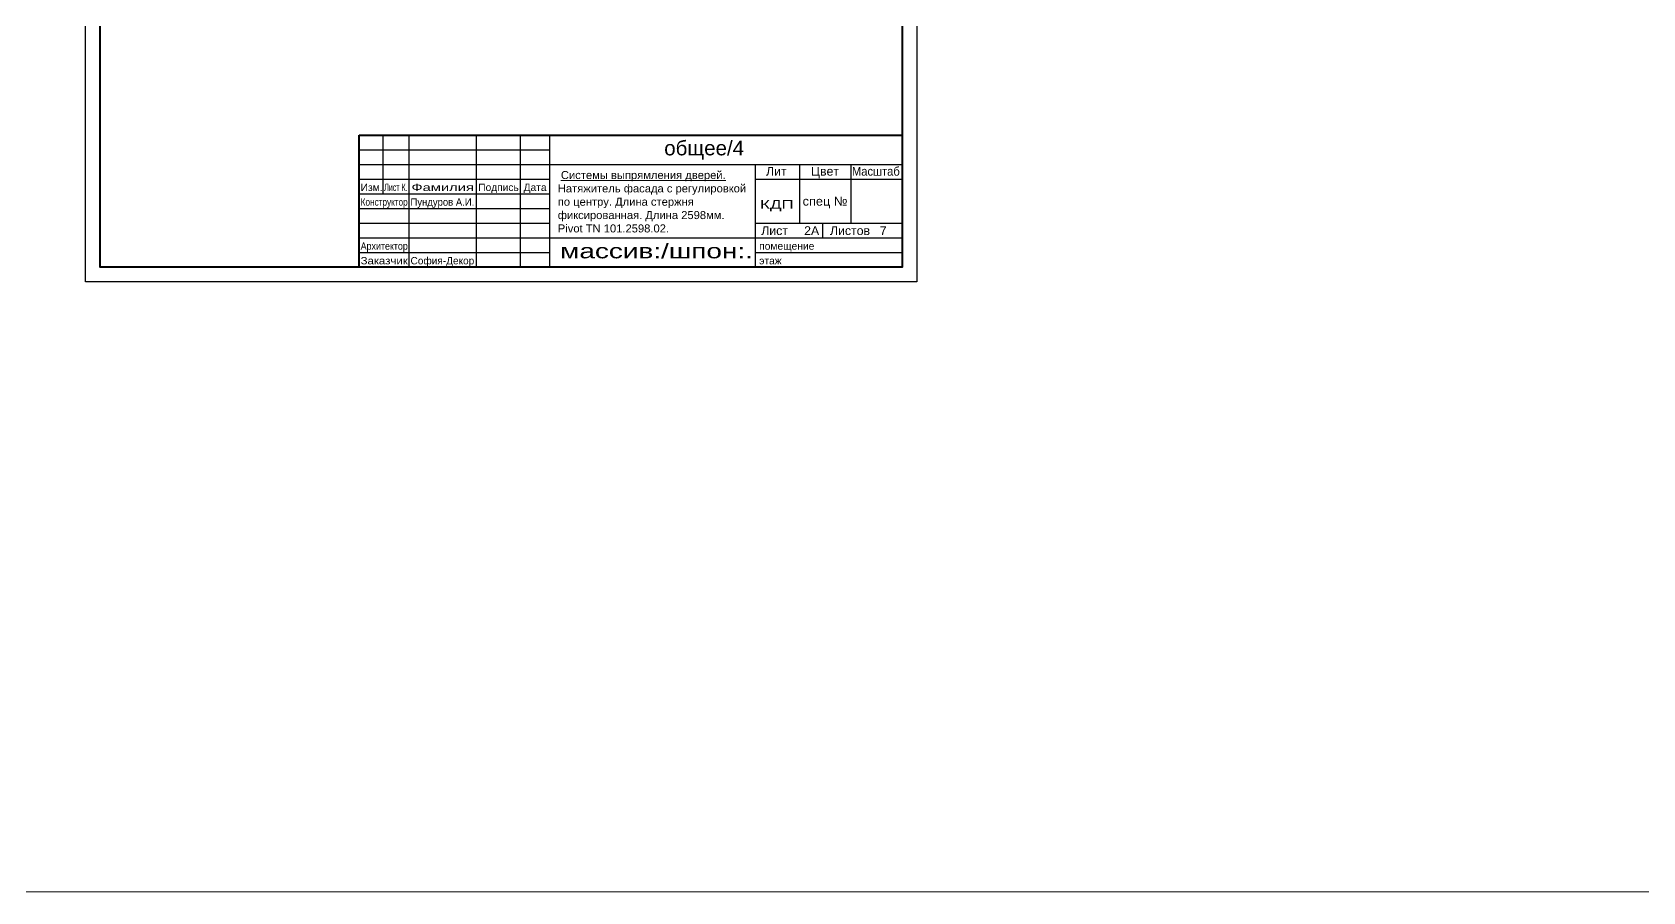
# Model space of a CAD drawing. Header units: millimetres. Extents: x 6988 to 52081, y -7456 to 23712.
# Drawn here: x 26139 to 32177, y -1698 to 1524 of the extents above; entities that cross this region are included whole.
import ezdxf
from ezdxf.enums import TextEntityAlignment as Align

# ---------------------------------------------------------------- set-up
doc = ezdxf.new("R2010")
doc.units = ezdxf.units.MM
doc.layers.add('Линии Размерные и Текст', color=1, linetype='Continuous', lineweight=5)
doc.layers.add('ШТАМП', color=7, linetype='Continuous', lineweight=30)
doc.styles.get("Standard").update_dxf_attribs({"font": 'arial.ttf'})

# ---------------------------------------------------------------- blocks, each defined once
blk = doc.blocks.new('колич листов')
at = {"layer": 'ШТАМП', "lineweight": -3}
blk.add_text('7', height=33, dxfattribs=at).set_placement((-70.6, 43.8), align=Align.TOP_CENTER)

msp = doc.modelspace()

# ---------------------------------------------------------------- linework, layer by layer
at = {"layer": 'Линии Размерные и Текст'}
msp.add_lwpolyline([(51175.179, -1697.73), (24632.167, -1697.73), (24632.167, 14253.981), (51175.179, 14253.981)], close=True, dxfattribs=at)
at = {"layer": 'ШТАМП', "lineweight": 40}
for p, q in [((27364.865, 642.715), (27364.865, 1137.715)), ((27364.865, 1137.715), (29399.865, 1137.715))]:
    msp.add_line(p, q, dxfattribs=at)
at = {"layer": 'ШТАМП', "lineweight": -3}
for p, q in [((27364.865, 1137.715), (28079.865, 1137.715)), ((27452.865, 1137.715), (27452.865, 917.715)), ((27551.865, 642.715), (27551.865, 1137.715)), ((27804.865, 642.715), (27804.865, 1137.715)), ((27969.865, 642.715), (27969.865, 1137.715)), ((28079.865, 642.715), (28079.865, 1137.715)), ((27364.865, 1082.715), (28079.865, 1082.715)), ((27364.865, 1027.715), (29399.865, 1027.715)), ((28849.865, 642.715), (28849.865, 1027.715)), ((29014.865, 1027.715), (29014.865, 807.715)), ((29207.365, 1027.715), (29207.365, 807.715)), ((27364.865, 972.715), (28079.865, 972.715)), ((28849.865, 972.715), (29399.865, 972.715)), ((27364.865, 917.715), (28079.865, 917.715)), ((27364.865, 862.715), (28079.865, 862.715)), ((27364.865, 807.715), (28079.865, 807.715)), ((28849.865, 807.715), (29399.865, 807.715)), ((29102.865, 752.715), (29102.865, 807.715)), ((27364.865, 752.715), (29399.865, 752.715)), ((27364.865, 697.715), (28079.865, 697.715)), ((28849.865, 697.715), (29399.865, 697.715))]:
    msp.add_line(p, q, dxfattribs=at)
at = {"layer": 'ШТАМП'}
msp.add_lwpolyline([(29454.865, 5096.995), (29454.865, 587.715), (26338.015, 587.715), (26338.015, 5096.995)], close=True, dxfattribs=at)
at = {"layer": 'ШТАМП', "lineweight": 40}
msp.add_lwpolyline([(29399.865, 4876.995), (29399.865, 642.715), (26393.015, 642.715), (26393.015, 4876.995)], close=True, dxfattribs=at)

# ---------------------------------------------------------------- block references
at = {"layer": 'Линии Размерные и Текст'}
msp.add_blockref('колич листов', (29399.865, 752.715), dxfattribs=at)

# ---------------------------------------------------------------- texts
at = {"layer": 'Линии Размерные и Текст', "insert": (28109.143, 1003.506), "char_height": 30, "attachment_point": 1}
msp.add_mtext_dynamic_manual_height_columns('{\\L Системы выпрямления дверей.\\P}Натяжитель фасада с регулировкой по центру. Длина стержня фиксированная. Длина 2598мм. Pivot TN 101.2598.02.', width=712.9885, gutter_width=20, heights=[0], dxfattribs=at)
at = {"layer": 'ШТАМП', "lineweight": -3}
for s, height, p in [('общее/4', 55, (28508.137, 1062.314)), ('Лит', 33, (28889.963, 986.212)), ('Цвет', 33, (29058.106, 986.212)), ('Лист', 33, (28871.865, 763.715)), ('Листов', 33, (29129.642, 763.715)), ('помещение', 27.5, (28864.165, 708.715)), ('этаж', 27.5, (28864.165, 653.715))]:
    msp.add_text(s, height=height, dxfattribs=at).set_placement(p)
for s, height, width, p, p2 in [('Масштаб', 33, 0.909505, (29211.922, 986.212), (29391.307, 986.212)), ('Лист К.', 27.5, 0.695137, (27457.901, 928.715), (27546.323, 928.715)), ('Фамилия', 27.5, 1.434757, (27560.401, 928.715), (27794.445, 928.715)), ('Подпись', 27.5, 0.992369, (27811.076, 928.715), (27962.792, 928.715)), ('спец №', 33, 1.036833, (29027.027, 873.924), (29195.327, 873.924)), ('Конструктор', 27.5, 0.803855, (27369.901, 873.715), (27546.326, 873.715)), ('Пундуров А.И.', 27.5, 0.926404, (27556.901, 873.715), (27795.97, 873.715)), ('КДП', 33, 1.381306, (28867.584, 861.906), (28993.575, 861.906)), ('Архитектор', 27.5, 0.868072, (27369.901, 708.715), (27546.775, 708.715)), ('массив:/шпон:.', 55, 1.363744, (28117.95, 676.399), (28840.637, 676.399)), ('Заказчик', 27.5, 1.111755, (27369.901, 653.715), (27546.604, 653.715)), ('София-Декор', 27.5, 0.985048, (27556.901, 653.715), (27795.97, 653.715))]:
    msp.add_text(s, height=height, dxfattribs=dict(at, width=width)).set_placement(p, p2, align=Align.FIT)
for s, p, p2 in [('Изм.', (27369.901, 928.715), (27452.213, 928.715)), ('Дата', (27980.865, 928.715), (28067.211, 928.715))]:
    msp.add_text(s, height=27.5, dxfattribs=at).set_placement(p, p2, align=Align.FIT)
msp.add_text('2А', height=33, dxfattribs=at).set_placement((29060.964, 796.544), align=Align.TOP_CENTER)

doc.saveas('drawing.dxf')
